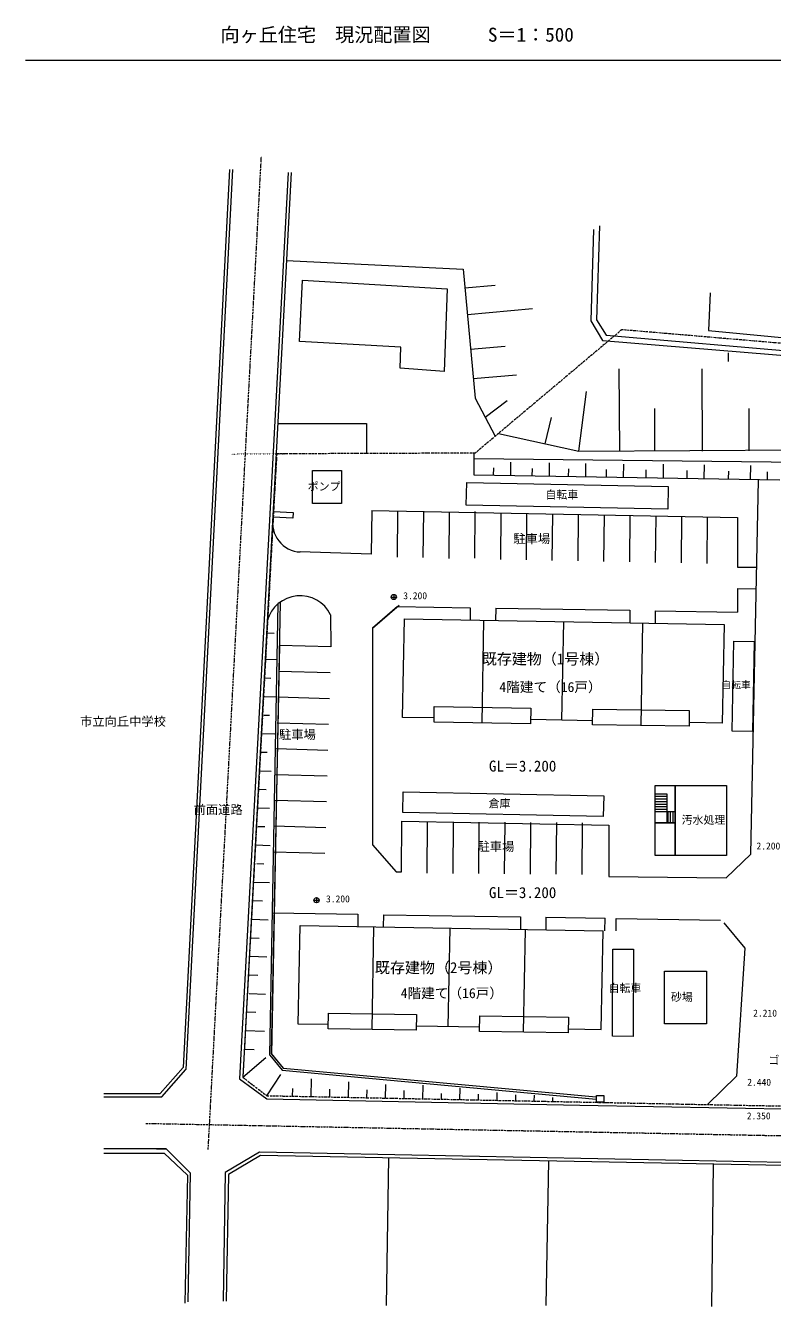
# Model space of a CAD drawing. Units: millimetres, scale not verified. Extents: x -102870 to 102870, y -65571 to 65674.
# Drawn here: x -102870 to -30566, y -58368 to 65674 of the extents above; entities that cross this region are included whole.
import ezdxf
from ezdxf.enums import TextEntityAlignment as Align

# ---------------------------------------------------------------- set-up
doc = ezdxf.new("R2010")
doc.units = ezdxf.units.MM
doc.header["$LTSCALE"] = 300
for name, pattern in [('USER1', [0.925, 0.6, -0.15, 0.025, -0.15]), ('USER16', [1.04164, 0.625, -0.20828, 0.06943, -0.13893]), ('USER2', [0.175, 0.025, -0.15])]:
    doc.linetypes.add(name, pattern=pattern)
for name, color, linetype, lineweight in [('0-1______', 2, 'Continuous', 18), ('0-2____', 7, 'Continuous', 18), ('0-3_____', 5, 'USER16', 18), ('0-4_______', 2, 'Continuous', 18)]:
    doc.layers.add(name, color=color, linetype=linetype, lineweight=lineweight)
doc.styles.add('ＭＳ ゴシック', font='')
doc.styles.get('ＭＳ ゴシック').set_extended_font_data('MS Gothic')

msp = doc.modelspace()

# ---------------------------------------------------------------- linework, layer by layer
at = {"layer": '0-1______', "linetype": 'USER1'}
for p, q in [((-85191.2, -43168.1), (-80045.1, 52981.9)), ((-91222.7, -40644.1), (-4250.4, -42324.5))]:
    msp.add_line(p, q, dxfattribs=at)
at = {"layer": '0-1______', "color": 3}
for p, q in [((-83141.4, 51752.6), (-87630, -35218.1)), ((-82841.9, 51736.6), (-87370, -35428.1)), ((-77449.6, 51448), (-82147, -36318.8)), ((-77150, 51431.9), (-81839.2, -36181.2)), ((-47002, 35161.4), (-27258.7, 33540.9)), ((-57075.9, 26181.9), (-49300, 24447)), ((-59435.8, 23734.3), (-27550, 23377.3)), ((-49300, 24447), (-27400, 24581.4)), ((-32650, -14568.1), (-31919.9, 21661.9)), ((-69360, 18702.8), (-69398.6, 14470.7)), ((-66860.1, 18680), (-66901.1, 14180.2)), ((-64360.2, 18657.2), (-64401.2, 14157.4)), ((-59360.4, 18611.7), (-59401.4, 14111.9)), ((-61860.3, 18560.7), (-61901.3, 14060.9)), ((-56857.4, 18465.9), (-56898.4, 13966.1)), ((-54362, 18418.6), (-54403, 13918.8)), ((-51864, 18371.3), (-51905, 13871.5)), ((-49364.6, 18324), (-49405.5, 13824.2)), ((-46860.9, 18276.5), (-46901.9, 13776.7)), ((-44361, 18229.2), (-44402, 13729.4)), ((-41861.1, 18181.8), (-41902.1, 13682)), ((-39361.2, 18134.5), (-39402.2, 13634.6)), ((-36864.3, 18087.2), (-36905.3, 13587.3)), ((-33950, 18031.9), (-33950, 13260.3)), ((-69398.6, 14470.7), (-76280, 14695.6)), ((-33950, 13260.3), (-32090, 13222.8)), ((-33950, 13231.9), (-32089.8, 13231.9)), ((-33950, 11169.4), (-32132.1, 11132.8)), ((-33950, 11169.4), (-33950, 8881.9)), ((-79221.2, -34031.3), (-78404.5, 9693.9)), ((-79019.9, -33961.8), (-78201.6, 9849.5)), ((-69300, 7331.9), (-66700, 9531.9)), ((-66853.7, 9401.9), (-59820, 9290.8)), ((-59820, 9290.8), (-59820, 8118.6)), ((-57340, 9251.6), (-57358.6, 8074.8)), ((-57340, 9251.6), (-44360, 9046.4)), ((-44360, 9046.4), (-44360, 7843.8)), ((-41900, 9007.6), (-33950, 8881.9)), ((-41900, 9007.6), (-41900, 7800.1)), ((-63989.4, -16416.6), (-63950.3, -11416.7)), ((-61489.4, -16436.1), (-61450.4, -11436.2)), ((-58989.5, -16455.6), (-58950.5, -11455.8)), ((-56489.6, -16475.2), (-56450.5, -11475.3)), ((-53989.7, -16494.7), (-53950.6, -11494.8)), ((-51489.7, -16514.2), (-51450.7, -11514.4)), ((-48989.8, -16533.7), (-48950.8, -11533.9)), ((-78964.1, -20266.3), (-70720, -20396.6)), ((-70720, -20396.6), (-70720, -21581.4)), ((-68230.7, -20435.9), (-68249.3, -21612.7)), ((-68230.7, -20435.9), (-54950, -20645.8)), ((-54950, -20645.8), (-54950, -21856.2)), ((-52490, -20684.7), (-46758.4, -20775.3)), ((-52490, -20684.7), (-52490, -21899.9)), ((-46780, -21992.6), (-46758.4, -20775.3)), ((-45700, -22011.8), (-45678.3, -20792.3)), ((-45678.3, -20792.3), (-35600, -20951.6)), ((-79221.2, -34031.3), (-78042, -35479.5)), ((-79019.9, -33961.8), (-77940, -35288.1)), ((-89856.4, -37748.1), (-87630, -35218.1)), ((-89666.2, -38058.1), (-87370, -35428.1)), ((-78042, -35479.5), (-47638.4, -38287.2)), ((-95300, -37748.1), (-89856.4, -37748.1)), ((-95300, -38058.1), (-89666.2, -38058.1)), ((-89250, -43118.1), (-95300, -43118.1)), ((-90200, -43118.1), (-89250, -43118.1)), ((-95300, -43518.1), (-89450, -43518.1)), ((-89450, -43518.1), (-87200, -45668.1)), ((-80219.6, -43446.5), (-83537.1, -45415.5)), ((-80140, -43748.1), (-83240, -45588.1)), ((-7557.2, -44850.4), (-80219.6, -43446.5)), ((-7680, -45148.1), (-80140, -43748.1)), ((-67750, -43987.4), (-67950, -58268.1)), ((-52250, -44286.9), (-52500, -58268.1)), ((-36300, -44595.1), (-36450, -58368.1)), ((-87200, -45668.1), (-87450, -58068.1)), ((-83537.1, -45415.5), (-83751.3, -57851.5)), ((-83240, -45588.1), (-83451.4, -57856.7))]:
    msp.add_line(p, q, dxfattribs=at)
at = {"layer": '0-1______'}
for p, q in [((-60334.4, 40281.9), (-57400, 40551.9)), ((-60095.2, 37681.9), (-53802.1, 38260.9)), ((-59787, 34331.9), (-56450, 34638.9)), ((-34850, 33984.8), (-34850, 33131.9)), ((-45350, 24471.2), (-45398.9, 32431.9)), ((-37317.7, 24471.2), (-37366.6, 32431.9)), ((-59524.8, 31481.9), (-55343.4, 31866.6)), ((-49300, 24447), (-48550, 30231.9)), ((-58373.4, 27746.9), (-56250, 29381.9)), ((-41950, 24492.1), (-41950, 28581.9)), ((-32800, 24492.1), (-32800, 28581.9)), ((-52550, 25172.1), (-51950, 27731.9)), ((-57560, 22101.6), (-57547.8, 22851.9)), ((-55900, 22074.7), (-55878.6, 23391.9)), ((-53820, 22040.9), (-53807.8, 22791.3)), ((-52160, 22014), (-52138.6, 23331.3)), ((-50300, 21983.8), (-50287.8, 22734.1)), ((-48640, 21956.9), (-48618.6, 23274.1)), ((-46640, 21924.4), (-46627.8, 22674.7)), ((-44980, 21897.5), (-44958.6, 23214.7)), ((-42783, 21904.4), (-42770.9, 22654.7)), ((-41123, 21877.4), (-41101.7, 23194.7)), ((-38819.3, 21840), (-38807.1, 22590.4)), ((-37159.3, 21813.1), (-37137.9, 23130.4)), ((-34806.1, 21774.9), (-34793.9, 22525.3)), ((-32680.7, 21740.4), (-32659.3, 23057.7)), ((-31036.1, 21713.7), (-31023.9, 22464.1)), ((-79562.4, 6855.6), (-78819.5, 6831.9)), ((-79640.1, 4302.3), (-78505.9, 4266.2)), ((-79697.3, 2503.2), (-79130.3, 2485.2)), ((-78388.5, 3154), (-73390.5, 3012.9)), ((-79754.6, 704.2), (-78620.5, 668)), ((-78459.1, 655), (-73461.1, 513.9)), ((-79811.9, -1094.9), (-79244.9, -1113)), ((-78529.6, -1844), (-73531.6, -1985.1)), ((-80030.7, -2888.9), (-78735.1, -2930.1)), ((-80153.5, -4685.9), (-79473, -4707.6)), ((-78600.2, -4343), (-73602.1, -4484.1)), ((-80210.8, -6485), (-79100, -6520.3)), ((-78670.7, -6842), (-73672.7, -6983.1)), ((-80268.1, -8284.1), (-79587.5, -8305.7)), ((-78741.2, -9341), (-73743.2, -9482.1)), ((-41900, -8718.1), (-40800, -8718.1)), ((-41900, -8968.1), (-40800, -8968.1)), ((-41900, -9218.1), (-40800, -9218.1)), ((-41900, -9468.1), (-40800, -9468.1)), ((-41900, -9718.1), (-40800, -9718.1)), ((-40800, -8718.1), (-40800, -10428.1)), ((-80325.4, -10083.1), (-79250, -10117.4)), ((-41900, -9968.1), (-40800, -9968.1)), ((-41900, -10218.1), (-40800, -10218.1)), ((-41900, -10428.1), (-39980, -10428.1)), ((-40800, -10428.1), (-40800, -11528.1)), ((-40700, -10428.1), (-40700, -11528.1)), ((-40450, -10428.1), (-40450, -11528.1)), ((-40200, -10428.1), (-40200, -11528.1)), ((-80382.7, -11882.2), (-79702.1, -11903.9)), ((-78811.8, -11840), (-73813.8, -11981.1)), ((-80616.7, -13675.7), (-79200, -13720.8)), ((-78882.3, -14339), (-73884.3, -14480.1)), ((-80497.3, -15480.4), (-79816.7, -15502.1)), ((-80812, -17271.3), (-79250, -17321)), ((-80909.7, -19069.1), (-79931.3, -19100.3)), ((-81007.3, -20866.9), (-79400, -20918.1)), ((-81064.6, -22666), (-80260.9, -22691.6)), ((-81121.9, -24465.1), (-79514.6, -24516.3)), ((-81179.2, -26264.2), (-80375.5, -26289.8)), ((-81236.5, -28063.3), (-79629.2, -28114.4)), ((-81495.6, -29855.9), (-80591, -29884.7)), ((-81593.3, -31653.7), (-79743.7, -31712.6)), ((-81690.9, -33451.5), (-80746, -33481.6)), ((-81839.2, -36181.2), (-79600, -34268.1)), ((-79519.2, -37961.2), (-78150, -35918.1)), ((-82147, -36318.8), (-79523.8, -38261.2)), ((-75216, -38067.6), (-75180.7, -36318.1)), ((-71616.7, -38140.2), (-71586, -36618.1)), ((-68017.5, -38212.9), (-67990.3, -36868.1)), ((-64418.2, -38285.6), (-64390.8, -36928.1)), ((-79523.8, -38261.2), (-49205.7, -38873.3)), ((-77015.6, -38031.2), (-77000, -37256.2)), ((-73416.4, -38103.9), (-73400.7, -37328.9)), ((-69817.1, -38176.6), (-69801.5, -37401.6)), ((-66217.8, -38249.2), (-66202.2, -37474.2)), ((-62618.6, -38321.9), (-62606.8, -37740.7)), ((-60818.9, -38358.2), (-60796.5, -37248.1)), ((-59019.3, -38394.6), (-59007.6, -37813.3)), ((-57219.7, -38430.9), (-57204, -37655.9)), ((-55420, -38467.2), (-55408.3, -37886)), ((-53620.4, -38503.6), (-53608.7, -37922.3)), ((-51820.8, -38539.9), (-51813, -38152.4)), ((-49205.7, -38873.3), (-15105, -39491.2))]:
    msp.add_line(p, q, dxfattribs=at)
at = {"layer": '0-1______', "linetype": 'USER2'}
msp.add_line((-82952, 24182.8), (-77750, 24201.8), dxfattribs=at)
at = {"layer": '0-1______', "color": 7}
for p, q in [((-66369.8, -1324.2), (-66200, 8231.9)), ((-66200, 8231.9), (-35250, 7681.9)), ((-58678.6, -1861.3), (-58501.7, 8095.1)), ((-50803.3, 7958.3), (-50973.2, -1597.8)), ((-43281.9, -2134.9), (-43105, 7821.5)), ((-35250, 7681.9), (-35419.8, -1874.2)), ((-63324.4, -1786.8), (-63300, -268.1)), ((-63300, -268.1), (-53950, -418.1)), ((-53950, -418.1), (-53974.4, -1936.8)), ((-47984.4, -2032.9), (-47960, -514.2)), ((-47960, -514.2), (-38610, -664.2)), ((-38610, -664.2), (-38634.4, -2182.9)), ((-63317.8, -1378.4), (-66369.8, -1324.2)), ((-53974.4, -1936.8), (-63324.4, -1786.8)), ((-47978.2, -1651), (-53968.1, -1544.6)), ((-38634.4, -2182.9), (-47984.4, -2032.9)), ((-35419.8, -1874.2), (-38628.5, -1817.1)), ((-76469.8, -31024.2), (-76300, -21468.1)), ((-76300, -21468.1), (-46963.5, -21989.4)), ((-69317.7, -31552.7), (-69140.8, -21595.3)), ((-61811, -21725.5), (-61980.8, -31281.6)), ((-54658.2, -31813.4), (-54481.3, -21855.8)), ((-47133.4, -31545.5), (-46963.5, -21989.4)), ((-73568.9, -31484.5), (-73544.5, -29965.7)), ((-73544.5, -29965.7), (-65036.9, -30102.2)), ((-65036.9, -30102.2), (-65061.3, -31621)), ((-58913.3, -31745.1), (-58888.9, -30226.4)), ((-58888.9, -30226.4), (-50300, -30364.2)), ((-50300, -30364.2), (-50324.4, -31882.9)), ((-73562.3, -31075.8), (-76469.8, -31024.2)), ((-65061.3, -31621), (-73568.9, -31484.5)), ((-58906.7, -31336.3), (-65055, -31227)), ((-50324.4, -31882.9), (-58913.3, -31745.1)), ((-50318, -31488.9), (-47133.4, -31545.5))]:
    msp.add_line(p, q, dxfattribs=at)
at = {"layer": '0-1______'}
msp.add_lwpolyline([(-47900, 45931.9), (-48150, 37081.9), (-47002, 35161.4)], dxfattribs=at)
at = {"layer": '0-1______', "color": 3}
for points in [[(-47300, 46281.9), (-47600, 37181.9), (-46650, 35681.9), (-27251.4, 34002.2)], [(-77604.9, 42931.9), (-60500, 42081.9), (-59350, 29581.9), (-57396.8, 25911.8)], [(-36600, 39781.9), (-36750, 36131.9), (-27660, 35281.9), (-27420, 38991.9)], [(-78400, 27131.9), (-69880, 27151.9), (-69869.4, 24230.5)], [(-29850, 21651.9), (-59430, 22131.9), (-59437.8, 24268.5)], [(-69360, 18702.8), (-33950, 18031.9), (-33950, 13231.9), (-32150, 13231.9)], [(-66853.7, 9401.9), (-69300, 7331.9), (-69300, -13668.1), (-67000, -16268.1), (-66488.3, -16268.1), (-66450, -11368.1)], [(-73340, 8611.9), (-73320, 5511.9), (-78280, 5651.9), (-79080, -33888.1), (-77940, -35288.1), (-47620, -38088.1)], [(-66450, -11368.1), (-46400, -11768.1), (-46400, -16733.2), (-35050, -16868.1), (-32650, -14568.1), (-35050, -16868.1)], [(-35280, -21208.1), (-33217.8, -23674.2), (-34040, -36068.1), (-36839.2, -38821.2)], [(-87130, -57928.1), (-86890, -45478), (-89250, -43118.1)], [(-90200, -43518.1), (-89450, -43518.1), (-87200, -45668.1), (-87450, -58068.1)]]:
    msp.add_lwpolyline(points, dxfattribs=at)
for points in [[(-76050, 41031.9), (-62050, 40181.9), (-62350, 32181.9), (-66600, 32481.9), (-66550, 34531.9), (-76350, 35081.9)], [(-75100, 22581.9), (-72300, 22581.9), (-72300, 19381.9), (-75100, 19381.9)], [(-34286.8, 6070.3), (-32317.4, 6030.6), (-32493.1, -2688.1), (-34462.5, -2648.4)], [(-66321, -8534.3), (-46901, -8914.3), (-46940, -10908.1), (-66360, -10528.1)], [(-41900, -7908.1), (-39980, -7908.1), (-39980, -11528.1), (-41900, -11528.1)], [(-39980, -7908.1), (-35020, -7908.1), (-35020, -14708.1), (-39980, -14708.1)], [(-41900, -11528.1), (-39980, -11528.1), (-39980, -14708.1), (-41900, -14708.1)], [(-46000, -23756.2), (-44000, -23768.1), (-44050, -32218.1), (-46050, -32206.2)], [(-41000, -25918.1), (-36950, -25918.1), (-36950, -31018.1), (-41000, -31018.1)], [(-47580, -37938.1), (-46870, -37938.1), (-46870, -38605.4), (-47580, -38605.4)]]:
    msp.add_lwpolyline(points, close=True, dxfattribs=at)
at = {"layer": '0-1______'}
for points in [[(-60154.9, 21431.9), (-40654.9, 21031.9), (-40700, 18831.9), (-60200, 19231.9)], [(-78872.8, 18601.9), (-76979.7, 18531.9), (-77000, 17981.9), (-78893.1, 18051.9)]]:
    msp.add_lwpolyline(points, close=True, dxfattribs=at)
at = {"layer": '0-1______', "color": 3}
for centre, radius, start, end in [((-76172.6, 17474.6), 2781.1, 168.01937, 267.78702), ((-76298.6, 7157.3), 3296.9, 26.18158, 164.25483)]:
    msp.add_arc(centre, radius, start, end, dxfattribs=at)
at = {"layer": '0-2____', "color": 1}
msp.add_line((-102870, 62331.9), (102870, 62331.9), dxfattribs=at)
at = {"layer": '0-3_____'}
msp.add_lwpolyline([(-81839.2, -36181.2), (-79519.2, -37961.2), (-46829.2, -38621.2), (-36839.2, -38821.2), (-27559.2, -39001.2), (15710.8, -39661.2), (25820.8, -39821.2), (77360.8, -40381.2), (80780.8, -37131.2), (81180.8, -12581.2), (81500.8, 7878.8), (81600.8, 18418.8), (81580.8, 25398.8), (80490.8, 25498.8), (76440.8, 25898.8), (65150.8, 26868.8), (46450.8, 28368.8), (19250.8, 30868.8), (1650.8, 32118.8), (-25799.2, 34568.8), (-45149.2, 36218.8), (-59349.2, 24268.8), (-78559.2, 24198.8)], close=True, dxfattribs=at)
at = {"layer": '0-4_______'}
for p, q in [((-67470, 10331.9), (-66970, 10331.9)), ((-67220, 10581.9), (-67220, 10081.9)), ((-74950, -19028.1), (-74450, -19028.1)), ((-74700, -18778.1), (-74700, -19278.1))]:
    msp.add_line(p, q, dxfattribs=at)
for centre in [(-67220, 10331.9), (-74700, -19028.1)]:
    msp.add_circle(centre, 250, dxfattribs=at)

# ---------------------------------------------------------------- texts
at = {"layer": '0-1______', "color": 7, "style": 'ＭＳ ゴシック'}
for s, height, p in [('ポンプ', 774.9, (-75557.3, 20417.5)), ('自転車', 774.9, (-52540, 19627.9)), ('駐車場', 871.8, (-55645.8, 15285.1)), ('既存建物（1号棟）', 1065, (-58700, 3485.7)), ('4階建て（16戸）', 968.6, (-57000, 844.4)), ('自転車', 678, (-35506.6, 1285.4)), ('市立向丘中学校', 871.8, (-97606.3, -2403.1)), ('駐車場', 871.8, (-78335.3, -3679.6)), ('前面道路', 871.8, (-86608, -10953.1)), ('倉庫', 774.9, (-58041.6, -10285.6)), ('汚水処理', 774.9, (-39357.3, -11872.5)), ('駐車場', 871.8, (-59115.9, -14522)), ('既存建物（2号棟）', 1065, (-69050, -26414.3)), ('自転車', 774.9, (-46425, -28157.1)), ('4階建て（16戸）', 968.6, (-66550, -28805.6)), ('砂場', 774.9, (-40386.1, -29032.5)), ('ゴミ', 774.9, (-30943.5, -35139.4))]:
    msp.add_text(s, height=height, dxfattribs=at).set_placement(p, align=Align.BOTTOM_LEFT)
at = {"layer": '0-2____', "style": 'ＭＳ ゴシック'}
for s, height, p in [('向ヶ丘住宅\u3000現況配置図\u3000\u3000\u3000S＝1：500', 1356, (-84000, 63709.4)), ('GL＝3.200', 1065, (-58009.7, -6891.4)), ('GL＝3.200', 1065, (-58009.7, -19144.2))]:
    msp.add_text(s, height=height, dxfattribs=at).set_placement(p, align=Align.BOTTOM_LEFT)
at = {"layer": '0-4_______', "color": 7, "style": 'ＭＳ ゴシック'}
for s, p in [('3.200', (-66304.6, 9918.1)), ('2.200', (-32104.6, -14321.9)), ('3.200', (-73784.6, -19441.9)), ('2.210', (-32424.6, -30509.4)), ('2.440', (-33000, -37200.9)), ('2.350', (-33040, -40460.9))]:
    msp.add_text(s, height=678, dxfattribs=at).set_placement(p, align=Align.BOTTOM_LEFT)

doc.saveas('drawing.dxf')
